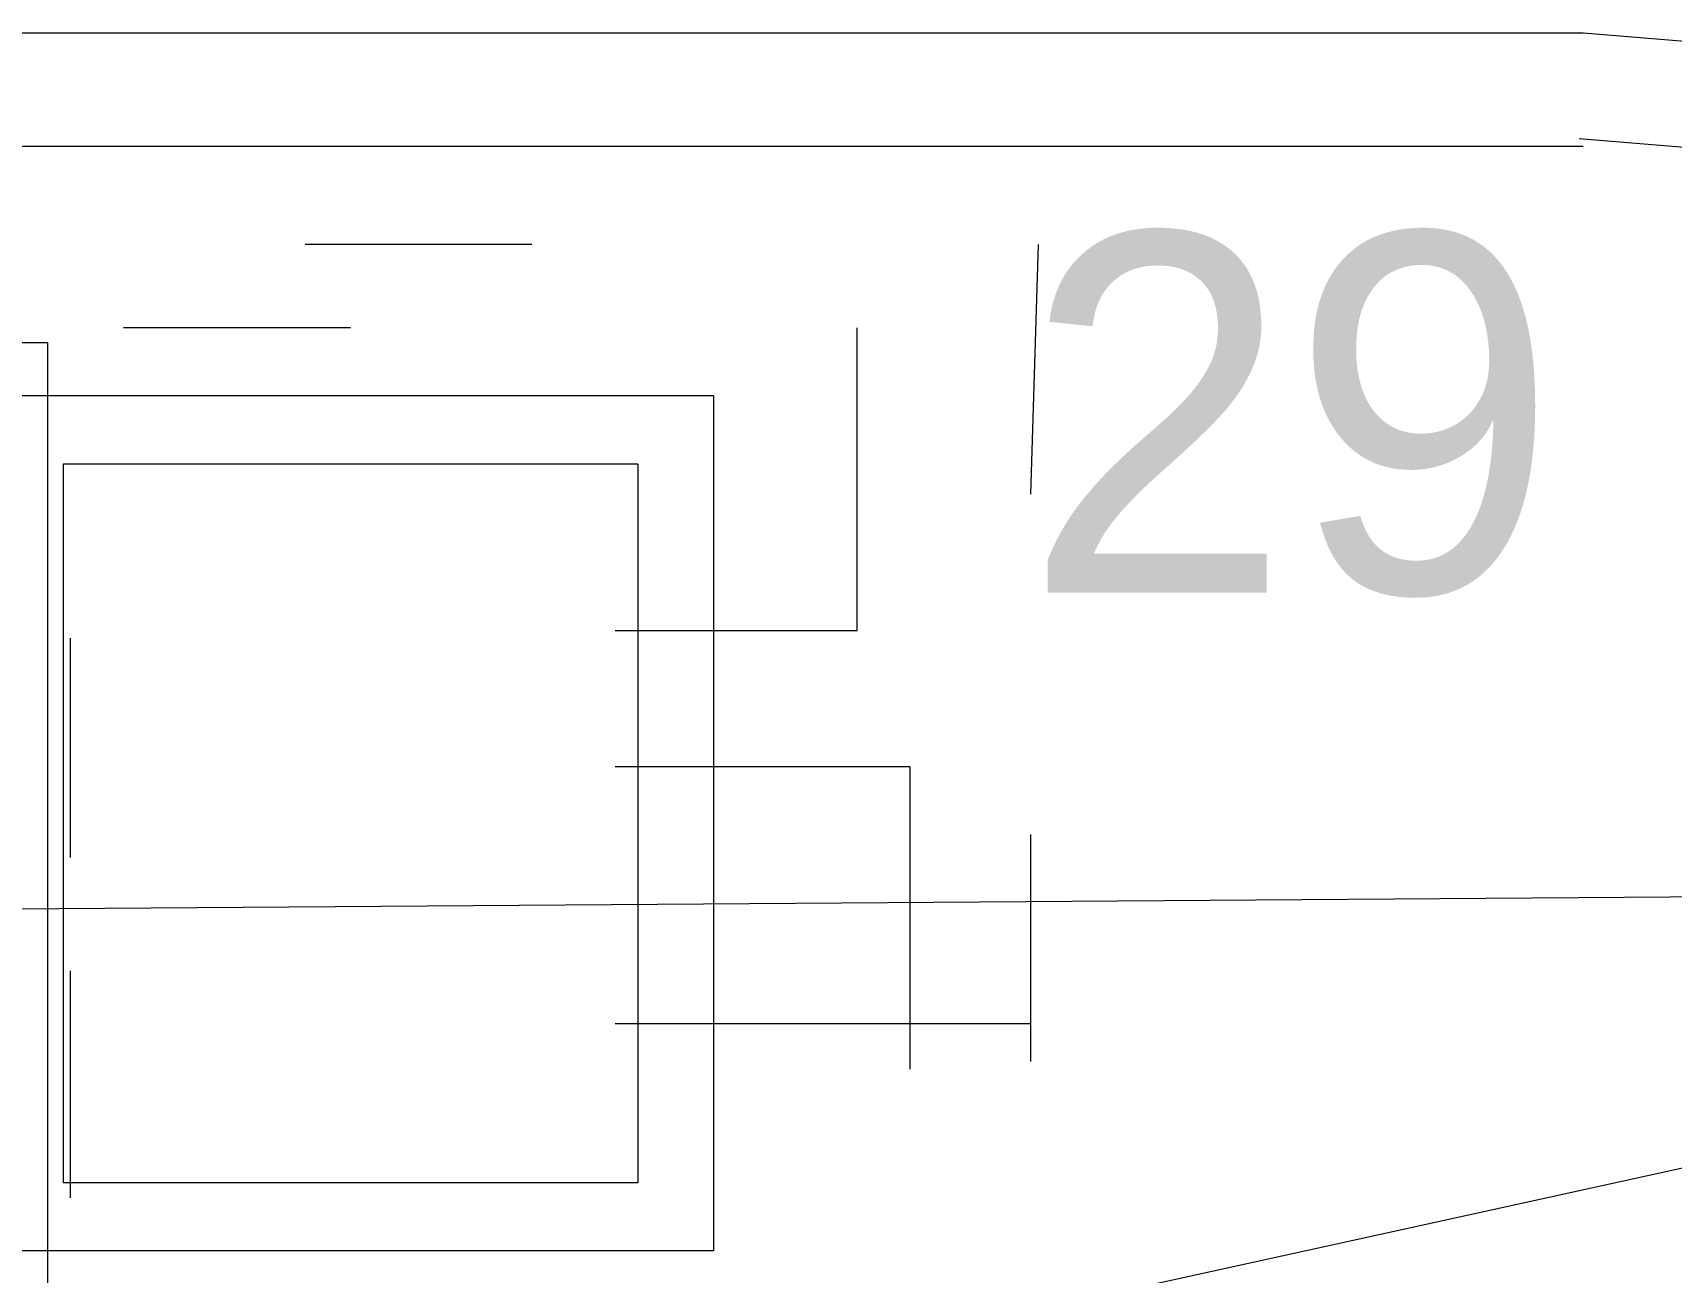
# Model space of a CAD drawing. Header units: metres. Extents: x 1 to 213, y 1 to 147.
# Drawn here: x 84.674 to 86.967, y 99.707 to 101.441 of the extents above; entities that cross this region are included whole.
import ezdxf

# ---------------------------------------------------------------- set-up
doc = ezdxf.new("R2010")
doc.units = ezdxf.units.M
doc.layers.add('00-BASE-ARQUITECTURA', color=8, linetype='Continuous', lineweight=0, plot=False)
doc.layers.add('00-BASE-TEXTO', color=8, linetype='Continuous', lineweight=0, plot=False)

msp = doc.modelspace()

# ---------------------------------------------------------------- linework, layer by layer
at = {"layer": '00-BASE-ARQUITECTURA'}
for points in [[(79.3397, 101.4412), (86.8433, 101.4412)], [(91.3666, 98.5613), (90.9585, 99.2741), (90.4484, 99.9007), (89.8497, 100.4325), (89.1759, 100.861), (88.4404, 101.1777), (87.6566, 101.3739), (86.838, 101.4412)], [(91.2325, 98.4984), (90.8364, 99.1902), (90.3414, 99.7982), (89.7605, 100.3143), (89.1067, 100.7301), (88.393, 101.0373), (87.6324, 101.2277), (86.838, 101.293)], [(79.3397, 101.2825), (86.8433, 101.2825)], [(85.3722, 101.1449), (85.0547, 101.1449)], [(86.0707, 100.7956), (86.0813, 101.1449)], [(85.1182, 101.0285), (84.8007, 101.0285)], [(85.8273, 100.6051), (85.8273, 101.0285)], [(84.6949, 98.5096), (84.6949, 101.0073), (80.4615, 101.0073), (80.5144, 101.0073), (74.0798, 101.0073), (74.0269, 101.0073), (70.6402, 100.9861), (70.6402, 100.0442)], [(85.6262, 100.9332), (84.6208, 100.9332)], [(85.6262, 100.9332), (85.6262, 99.7373)], [(85.5204, 100.8379), (84.716, 100.8379)], [(84.716, 100.8379), (84.716, 99.8325)], [(85.5204, 100.8379), (85.5204, 99.8325)], [(85.4886, 100.6051), (85.8273, 100.6051)], [(84.7266, 100.2876), (84.7266, 100.5945)], [(85.4886, 100.4146), (85.9013, 100.4146), (85.9013, 99.9913)], [(86.0707, 100.0019), (86.0707, 100.3194)], [(78.5248, 100.1712), (88.7694, 100.2453)], [(81.922, 98.7424), (88.7694, 100.2453)], [(84.7266, 99.8114), (84.7266, 100.1289)], [(86.0707, 100.0548), (85.4886, 100.0548)], [(85.5204, 99.8325), (84.716, 99.8325)], [(85.6262, 99.7373), (84.6208, 99.7373)]]:
    msp.add_lwpolyline(points, dxfattribs=at)

# ---------------------------------------------------------------- texts
at = {"layer": '00-BASE-TEXTO'}
msp.add_text('29', height=0.50296, dxfattribs=at).set_placement((86.0601, 100.658))

doc.saveas('drawing.dxf')
